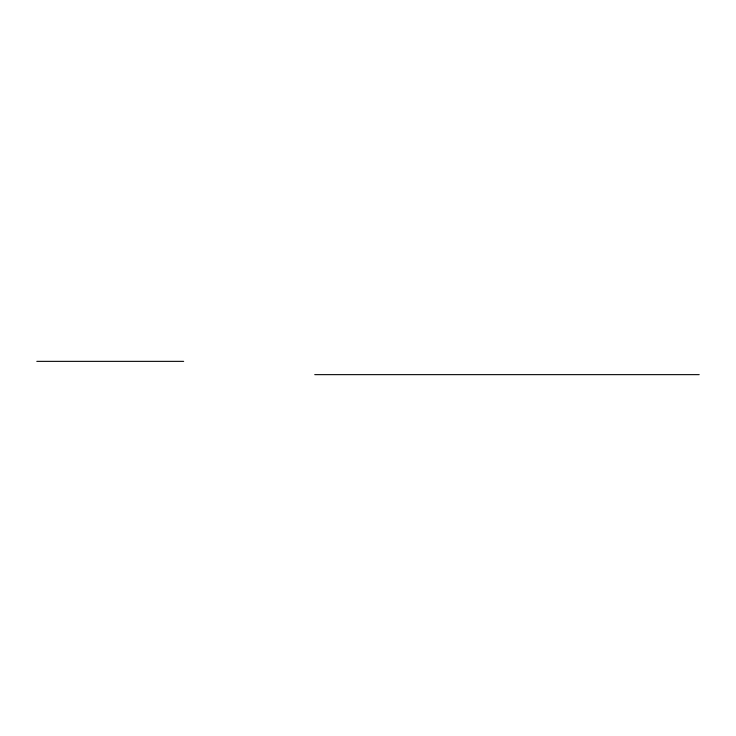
<?xml version="1.0" encoding="UTF-8"?>
<svg xmlns="http://www.w3.org/2000/svg" width="736" height="736" viewBox="0 0 736 736"><rect width="100%" height="100%" fill="white"/><g stroke="black" fill="none" stroke-linecap="round" stroke-linejoin="round"><path stroke-width="1.1" d="M36.8 361.358L183.65 361.358M314.732 374.642L699.2 374.642"/></g></svg>
